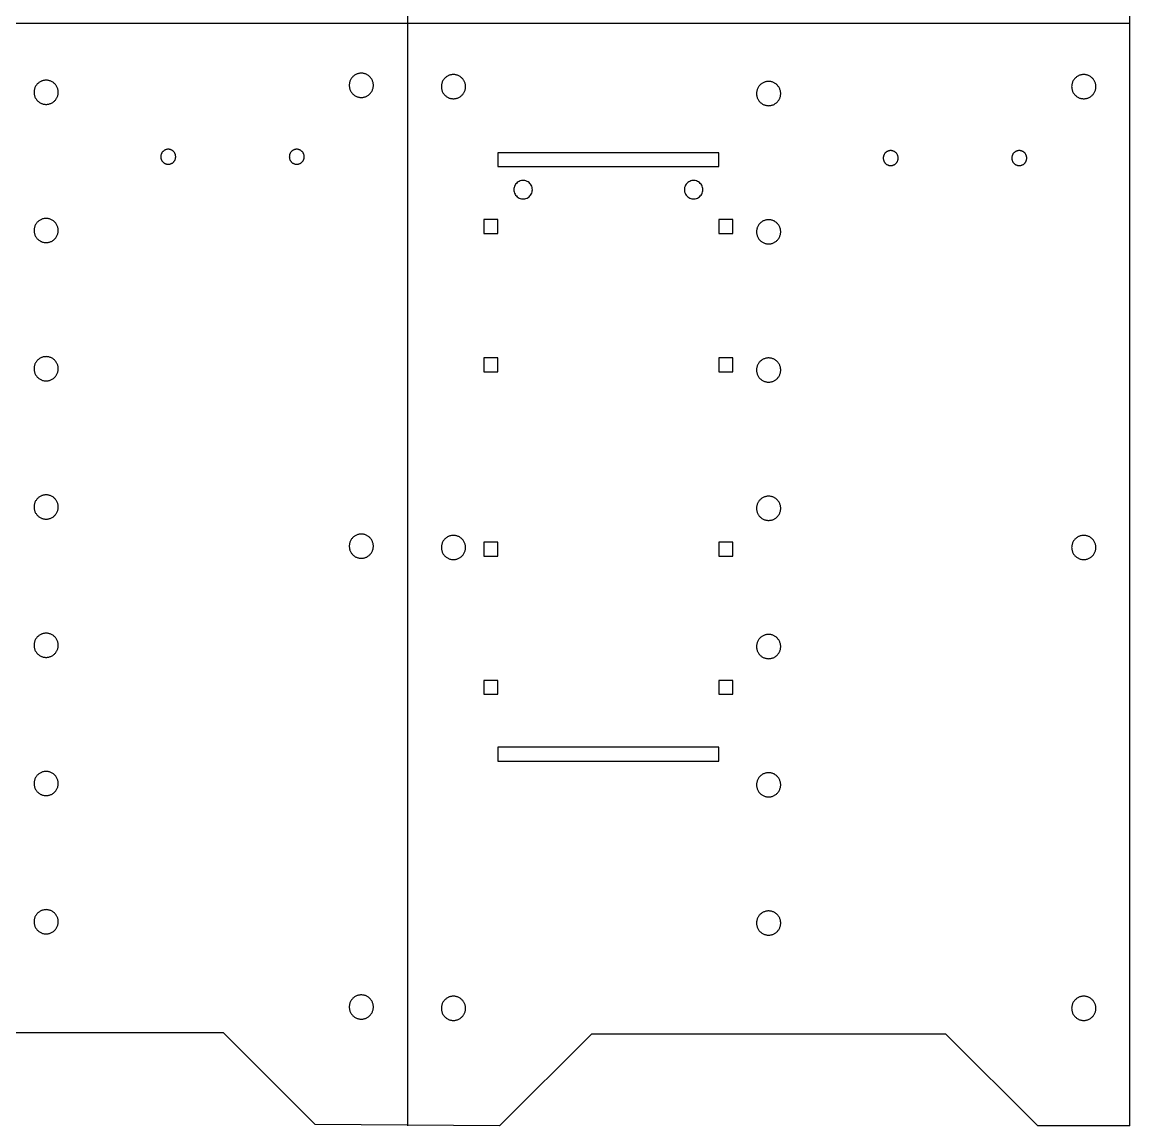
# Model space of a CAD drawing. Extents: x 0 to 785, y 0 to 479.
# Drawn here: x 544.4 to 784.8, y -0.1 to 239.4 of the extents above; entities that cross this region are included whole.
import ezdxf

# ---------------------------------------------------------------- set-up
doc = ezdxf.new("R2010")
doc.units = 0
doc.layers.add('LAYER_1', color=7, linetype='CONTINUOUS')

msp = doc.modelspace()

# ---------------------------------------------------------------- linework, layer by layer
at = {"layer": 'LAYER_1', "color": 7}
for p, q in [((628.05, 478.14), (628.05, -0.14)), ((784.85, -0.14), (784.85, 478.14)), ((0.14, 239.14), (784.85, 239.14)), ((547.02, 224.14), (547.02, 224.14)), ((615.42, 225.64), (615.42, 225.64)), ((635.42, 225.36), (635.42, 225.36)), ((703.82, 223.86), (703.82, 223.86)), ((772.22, 225.36), (772.22, 225.36)), ((574.52, 210.14), (574.52, 210.14)), ((602.42, 210.14), (602.42, 210.14)), ((695.67, 211), (647.67, 211)), ((647.67, 211), (647.67, 208)), ((695.67, 208), (695.67, 211)), ((731.32, 209.86), (731.32, 209.86)), ((759.22, 209.86), (759.22, 209.86)), ((647.67, 208), (695.67, 208)), ((651.71, 204.37), (651.55, 204.18)), ((651.9, 204.54), (651.71, 204.37)), ((652.1, 204.69), (651.9, 204.54)), ((652.32, 204.81), (652.1, 204.69)), ((652.55, 204.9), (652.32, 204.81)), ((652.8, 204.97), (652.55, 204.9)), ((653.04, 205), (652.8, 204.97)), ((653.3, 205), (653.04, 205)), ((653.54, 204.97), (653.3, 205)), ((653.79, 204.9), (653.54, 204.97)), ((654.02, 204.81), (653.79, 204.9)), ((654.24, 204.69), (654.02, 204.81)), ((654.45, 204.54), (654.24, 204.69)), ((654.63, 204.37), (654.45, 204.54)), ((654.79, 204.18), (654.63, 204.37)), ((688.71, 204.37), (688.55, 204.18)), ((688.9, 204.54), (688.71, 204.37)), ((689.1, 204.69), (688.9, 204.54)), ((689.32, 204.81), (689.1, 204.69)), ((689.55, 204.9), (689.32, 204.81)), ((689.8, 204.97), (689.55, 204.9)), ((690.04, 205), (689.8, 204.97)), ((690.3, 205), (690.04, 205)), ((690.54, 204.97), (690.3, 205)), ((690.79, 204.9), (690.54, 204.97)), ((691.02, 204.81), (690.79, 204.9)), ((691.24, 204.69), (691.02, 204.81)), ((691.44, 204.54), (691.24, 204.69)), ((691.63, 204.37), (691.44, 204.54)), ((691.79, 204.18), (691.63, 204.37)), ((651.19, 203.25), (651.17, 203)), ((651.17, 203), (651.19, 202.75)), ((651.23, 203.5), (651.19, 203.25)), ((651.19, 202.75), (651.23, 202.5)), ((651.31, 203.74), (651.23, 203.5)), ((651.23, 202.5), (651.31, 202.27)), ((651.42, 203.97), (651.31, 203.74)), ((651.31, 202.27), (651.42, 202.04)), ((651.55, 204.18), (651.42, 203.97)), ((651.42, 202.04), (651.55, 201.83)), ((654.92, 203.97), (654.79, 204.18)), ((654.79, 201.83), (654.92, 202.04)), ((655.03, 203.74), (654.92, 203.97)), ((654.92, 202.04), (655.03, 202.27)), ((655.11, 203.5), (655.03, 203.74)), ((655.03, 202.27), (655.11, 202.5)), ((655.15, 203.25), (655.11, 203.5)), ((655.11, 202.5), (655.15, 202.75)), ((655.17, 203), (655.15, 203.25)), ((655.15, 202.75), (655.17, 203)), ((688.19, 203.25), (688.17, 203)), ((688.17, 203), (688.19, 202.75)), ((688.23, 203.5), (688.19, 203.25)), ((688.19, 202.75), (688.23, 202.5)), ((688.31, 203.74), (688.23, 203.5)), ((688.23, 202.5), (688.31, 202.27)), ((688.42, 203.97), (688.31, 203.74)), ((688.31, 202.27), (688.42, 202.04)), ((688.55, 204.18), (688.42, 203.97)), ((688.42, 202.04), (688.55, 201.83)), ((691.92, 203.97), (691.79, 204.18)), ((691.79, 201.83), (691.92, 202.04)), ((692.03, 203.74), (691.92, 203.97)), ((691.92, 202.04), (692.03, 202.27)), ((692.11, 203.5), (692.03, 203.74)), ((692.03, 202.27), (692.11, 202.5)), ((692.15, 203.25), (692.11, 203.5)), ((692.11, 202.5), (692.15, 202.75)), ((692.17, 203), (692.15, 203.25)), ((692.15, 202.75), (692.17, 203)), ((651.55, 201.83), (651.71, 201.63)), ((651.71, 201.63), (651.9, 201.46)), ((651.9, 201.46), (652.1, 201.31)), ((652.1, 201.31), (652.32, 201.19)), ((652.32, 201.19), (652.55, 201.1)), ((652.55, 201.1), (652.8, 201.04)), ((652.8, 201.04), (653.04, 201.01)), ((653.04, 201.01), (653.3, 201.01)), ((653.3, 201.01), (653.54, 201.04)), ((653.54, 201.04), (653.79, 201.1)), ((653.79, 201.1), (654.02, 201.19)), ((654.02, 201.19), (654.24, 201.31)), ((654.24, 201.31), (654.45, 201.46)), ((654.45, 201.46), (654.63, 201.63)), ((654.63, 201.63), (654.79, 201.83)), ((688.55, 201.83), (688.71, 201.63)), ((688.71, 201.63), (688.9, 201.46)), ((688.9, 201.46), (689.1, 201.31)), ((689.1, 201.31), (689.32, 201.19)), ((689.32, 201.19), (689.55, 201.1)), ((689.55, 201.1), (689.8, 201.04)), ((689.8, 201.04), (690.04, 201.01)), ((690.04, 201.01), (690.3, 201.01)), ((690.3, 201.01), (690.54, 201.04)), ((690.54, 201.04), (690.79, 201.1)), ((690.79, 201.1), (691.02, 201.19)), ((691.02, 201.19), (691.24, 201.31)), ((691.24, 201.31), (691.44, 201.46)), ((691.44, 201.46), (691.63, 201.63)), ((691.63, 201.63), (691.79, 201.83)), ((647.67, 196.5), (644.67, 196.5)), ((644.67, 196.5), (644.67, 193.5)), ((647.67, 193.5), (647.67, 196.5)), ((698.67, 196.5), (695.67, 196.5)), ((695.67, 196.5), (695.67, 193.5)), ((698.67, 193.5), (698.67, 196.5)), ((547.02, 194.14), (547.02, 194.14)), ((644.67, 193.5), (647.67, 193.5)), ((695.67, 193.5), (698.67, 193.5)), ((703.82, 193.86), (703.82, 193.86)), ((647.67, 166.5), (644.67, 166.5)), ((644.67, 166.5), (644.67, 163.5)), ((647.67, 163.5), (647.67, 166.5)), ((698.67, 166.5), (695.67, 166.5)), ((695.67, 166.5), (695.67, 163.5)), ((698.67, 163.5), (698.67, 166.5)), ((547.02, 164.14), (547.02, 164.14)), ((644.67, 163.5), (647.67, 163.5)), ((695.67, 163.5), (698.67, 163.5)), ((703.82, 163.86), (703.82, 163.86)), ((547.02, 134.14), (547.02, 134.14)), ((703.82, 133.86), (703.82, 133.86)), ((615.42, 125.64), (615.42, 125.64)), ((635.42, 125.36), (635.42, 125.36)), ((647.67, 126.5), (644.67, 126.5)), ((644.67, 126.5), (644.67, 123.5)), ((647.67, 123.5), (647.67, 126.5)), ((698.67, 126.5), (695.67, 126.5)), ((695.67, 126.5), (695.67, 123.5)), ((698.67, 123.5), (698.67, 126.5)), ((772.22, 125.36), (772.22, 125.36)), ((644.67, 123.5), (647.67, 123.5)), ((695.67, 123.5), (698.67, 123.5)), ((547.02, 104.14), (547.02, 104.14)), ((703.82, 103.86), (703.82, 103.86)), ((647.67, 96.5), (644.67, 96.5)), ((644.67, 96.5), (644.67, 93.5)), ((647.67, 93.5), (647.67, 96.5)), ((698.67, 96.5), (695.67, 96.5)), ((695.67, 96.5), (695.67, 93.5)), ((698.67, 93.5), (698.67, 96.5)), ((644.67, 93.5), (647.67, 93.5)), ((695.67, 93.5), (698.67, 93.5)), ((695.67, 82), (647.67, 82)), ((647.67, 82), (647.67, 79)), ((695.67, 79), (695.67, 82)), ((647.67, 79), (695.67, 79)), ((547.02, 74.14), (547.02, 74.14)), ((703.82, 73.86), (703.82, 73.86)), ((547.02, 44.14), (547.02, 44.14)), ((703.82, 43.86), (703.82, 43.86)), ((615.42, 25.64), (615.42, 25.64)), ((635.42, 25.36), (635.42, 25.36)), ((772.22, 25.36), (772.22, 25.36)), ((511.25, 20.14), (588.05, 20.14)), ((608.05, 0.14), (588.05, 20.14)), ((668.05, 19.86), (648.05, -0.14)), ((668.05, 19.86), (744.85, 19.86)), ((764.85, -0.14), (744.85, 19.86)), ((648.05, -0.14), (608.05, 0.14)), ((784.85, -0.14), (764.85, -0.14))]:
    msp.add_line(p, q, dxfattribs=at)
for points, knots in [([(547.02, 224.14), (547.03, 224.24), (547.05, 224.45), (547.1, 224.75), (547.17, 225.04), (547.29, 225.32), (547.45, 225.59), (547.63, 225.83), (547.84, 226.05), (548.08, 226.25), (548.33, 226.42), (548.61, 226.56), (548.89, 226.66), (549.19, 226.73), (549.5, 226.77), (549.8, 226.77), (550.1, 226.73), (550.4, 226.66), (550.69, 226.56), (550.96, 226.42), (551.22, 226.25), (551.45, 226.05), (551.66, 225.83), (551.85, 225.59), (552, 225.32), (552.12, 225.04), (552.21, 224.75), (552.26, 224.45), (552.28, 224.14), (552.26, 223.83), (552.21, 223.53), (552.12, 223.24), (552, 222.96), (551.85, 222.7), (551.66, 222.45), (551.45, 222.23), (551.22, 222.03), (550.96, 221.86), (550.69, 221.72), (550.4, 221.62), (550.1, 221.55), (549.8, 221.51), (549.5, 221.51), (549.19, 221.55), (548.89, 221.62), (548.61, 221.72), (548.33, 221.86), (548.08, 222.03), (547.84, 222.23), (547.63, 222.45), (547.45, 222.7), (547.29, 222.96), (547.17, 223.24), (547.1, 223.53), (547.05, 223.84), (547.03, 224.04), (547.02, 224.14)], [0, 0, 0, 0, 0.308066, 0.613967, 0.917775, 1.21845, 1.521435, 1.825423, 2.132912, 2.439383, 2.745478, 3.051943, 3.358786, 3.665696, 3.968076, 4.270364, 4.572611, 4.879299, 5.186058, 5.492807, 5.799549, 6.1063, 6.413006, 6.715306, 7.01762, 7.319922, 7.626632, 7.933383, 8.240119, 8.546856, 8.853607, 9.160316, 9.462617, 9.764932, 10.067232, 10.373939, 10.680689, 10.987431, 11.294179, 11.600939, 11.907628, 12.209875, 12.512163, 12.814543, 13.121453, 13.428297, 13.734762, 14.040856, 14.347328, 14.654818, 14.958805, 15.26179, 15.562465, 15.866272, 16.172173, 16.48024, 16.48024, 16.48024, 16.48024]), ([(615.42, 225.64), (615.43, 225.74), (615.45, 225.95), (615.5, 226.25), (615.57, 226.54), (615.69, 226.82), (615.85, 227.09), (616.03, 227.33), (616.24, 227.55), (616.48, 227.75), (616.73, 227.92), (617.01, 228.06), (617.29, 228.16), (617.59, 228.23), (617.9, 228.27), (618.2, 228.27), (618.5, 228.23), (618.8, 228.16), (619.09, 228.06), (619.36, 227.92), (619.62, 227.75), (619.85, 227.55), (620.06, 227.33), (620.25, 227.09), (620.4, 226.82), (620.52, 226.54), (620.61, 226.25), (620.66, 225.95), (620.68, 225.64), (620.66, 225.33), (620.61, 225.03), (620.52, 224.74), (620.4, 224.46), (620.25, 224.2), (620.06, 223.95), (619.85, 223.73), (619.62, 223.53), (619.36, 223.36), (619.09, 223.22), (618.8, 223.12), (618.5, 223.05), (618.2, 223.01), (617.9, 223.01), (617.59, 223.05), (617.29, 223.12), (617.01, 223.22), (616.73, 223.36), (616.48, 223.53), (616.24, 223.73), (616.03, 223.95), (615.85, 224.2), (615.69, 224.46), (615.57, 224.74), (615.5, 225.03), (615.45, 225.34), (615.43, 225.54), (615.42, 225.64)], [0, 0, 0, 0, 0.308066, 0.613967, 0.917775, 1.21845, 1.521434, 1.825423, 2.132911, 2.439382, 2.745477, 3.051942, 3.358787, 3.665696, 3.968077, 4.270365, 4.572613, 4.879299, 5.186057, 5.492807, 5.799548, 6.106299, 6.413006, 6.715306, 7.017621, 7.319922, 7.626632, 7.933383, 8.240119, 8.546857, 8.853608, 9.160317, 9.46262, 9.764934, 10.067234, 10.373941, 10.680692, 10.987432, 11.294182, 11.60094, 11.907627, 12.209875, 12.512163, 12.814544, 13.121454, 13.428298, 13.734763, 14.040858, 14.34733, 14.654818, 14.958807, 15.261791, 15.562466, 15.866272, 16.172173, 16.480241, 16.480241, 16.480241, 16.480241]), ([(635.42, 225.36), (635.43, 225.46), (635.45, 225.66), (635.5, 225.97), (635.57, 226.26), (635.69, 226.54), (635.85, 226.8), (636.03, 227.05), (636.24, 227.27), (636.48, 227.47), (636.73, 227.64), (637.01, 227.78), (637.29, 227.88), (637.59, 227.95), (637.9, 227.99), (638.2, 227.99), (638.5, 227.95), (638.8, 227.88), (639.09, 227.78), (639.36, 227.64), (639.62, 227.47), (639.85, 227.27), (640.06, 227.05), (640.25, 226.8), (640.4, 226.54), (640.52, 226.26), (640.61, 225.97), (640.66, 225.67), (640.68, 225.36), (640.66, 225.05), (640.61, 224.75), (640.52, 224.46), (640.4, 224.18), (640.25, 223.91), (640.06, 223.67), (639.85, 223.45), (639.62, 223.25), (639.36, 223.08), (639.09, 222.94), (638.8, 222.84), (638.5, 222.77), (638.2, 222.73), (637.9, 222.73), (637.59, 222.77), (637.29, 222.84), (637.01, 222.94), (636.73, 223.08), (636.48, 223.25), (636.24, 223.45), (636.03, 223.67), (635.85, 223.91), (635.69, 224.18), (635.57, 224.46), (635.5, 224.75), (635.45, 225.05), (635.43, 225.26), (635.42, 225.36)], [0, 0, 0, 0, 0.308067, 0.613968, 0.917775, 1.218451, 1.521435, 1.825423, 2.132913, 2.439385, 2.745479, 3.051944, 3.358788, 3.665697, 3.968077, 4.270365, 4.572612, 4.879301, 5.186059, 5.492809, 5.79955, 6.106301, 6.413008, 6.715307, 7.017622, 7.319924, 7.626633, 7.933384, 8.240121, 8.546856, 8.853608, 9.160318, 9.462619, 9.764934, 10.067234, 10.37394, 10.68069, 10.987431, 11.294181, 11.600941, 11.907629, 12.209877, 12.512165, 12.814544, 13.121454, 13.428298, 13.734762, 14.040857, 14.347329, 14.654818, 14.958806, 15.26179, 15.562467, 15.866273, 16.172174, 16.480242, 16.480242, 16.480242, 16.480242]), ([(703.82, 223.86), (703.83, 223.96), (703.85, 224.16), (703.9, 224.47), (703.97, 224.76), (704.09, 225.04), (704.25, 225.3), (704.43, 225.55), (704.64, 225.77), (704.88, 225.97), (705.13, 226.14), (705.41, 226.28), (705.69, 226.38), (705.99, 226.45), (706.3, 226.49), (706.6, 226.49), (706.9, 226.45), (707.2, 226.38), (707.49, 226.28), (707.76, 226.14), (708.02, 225.97), (708.25, 225.77), (708.46, 225.55), (708.65, 225.3), (708.8, 225.04), (708.92, 224.76), (709.01, 224.47), (709.06, 224.17), (709.08, 223.86), (709.06, 223.55), (709.01, 223.25), (708.92, 222.96), (708.8, 222.68), (708.65, 222.41), (708.46, 222.17), (708.25, 221.95), (708.02, 221.75), (707.76, 221.58), (707.49, 221.44), (707.2, 221.34), (706.9, 221.27), (706.6, 221.23), (706.3, 221.23), (705.99, 221.27), (705.69, 221.34), (705.41, 221.44), (705.13, 221.58), (704.88, 221.75), (704.64, 221.95), (704.43, 222.17), (704.25, 222.41), (704.09, 222.68), (703.97, 222.96), (703.9, 223.25), (703.85, 223.55), (703.83, 223.76), (703.82, 223.86)], [0, 0, 0, 0, 0.308067, 0.613968, 0.917776, 1.21845, 1.521435, 1.825424, 2.132913, 2.439384, 2.745478, 3.051943, 3.358787, 3.665697, 3.968076, 4.270365, 4.572611, 4.8793, 5.186059, 5.492808, 5.79955, 6.1063, 6.413007, 6.715307, 7.017622, 7.319922, 7.626632, 7.933384, 8.24012, 8.546856, 8.853608, 9.160317, 9.462617, 9.764932, 10.067233, 10.373939, 10.68069, 10.987431, 11.29418, 11.600939, 11.907629, 12.209875, 12.512164, 12.814543, 13.121454, 13.428298, 13.734763, 14.040857, 14.347329, 14.654817, 14.958806, 15.261791, 15.562465, 15.866273, 16.172174, 16.48024, 16.48024, 16.48024, 16.48024]), ([(772.22, 225.36), (772.23, 225.46), (772.25, 225.66), (772.3, 225.97), (772.37, 226.26), (772.49, 226.54), (772.65, 226.8), (772.83, 227.05), (773.04, 227.27), (773.28, 227.47), (773.53, 227.64), (773.81, 227.78), (774.09, 227.88), (774.39, 227.95), (774.7, 227.99), (775, 227.99), (775.3, 227.95), (775.6, 227.88), (775.89, 227.78), (776.16, 227.64), (776.42, 227.47), (776.65, 227.27), (776.86, 227.05), (777.05, 226.8), (777.2, 226.54), (777.32, 226.26), (777.41, 225.97), (777.46, 225.67), (777.48, 225.36), (777.46, 225.05), (777.41, 224.75), (777.32, 224.46), (777.2, 224.18), (777.05, 223.91), (776.86, 223.67), (776.65, 223.45), (776.42, 223.25), (776.16, 223.08), (775.89, 222.94), (775.6, 222.84), (775.3, 222.77), (775, 222.73), (774.7, 222.73), (774.39, 222.77), (774.09, 222.84), (773.81, 222.94), (773.53, 223.08), (773.28, 223.25), (773.04, 223.45), (772.83, 223.67), (772.65, 223.91), (772.49, 224.18), (772.37, 224.46), (772.3, 224.75), (772.25, 225.05), (772.23, 225.26), (772.22, 225.36)], [0, 0, 0, 0, 0.308067, 0.613968, 0.917775, 1.218451, 1.521435, 1.825423, 2.132912, 2.439383, 2.745478, 3.051943, 3.358788, 3.665697, 3.968078, 4.270366, 4.572614, 4.8793, 5.186057, 5.492807, 5.799549, 6.1063, 6.413007, 6.715307, 7.017622, 7.319924, 7.626633, 7.933384, 8.240121, 8.546857, 8.853609, 9.160318, 9.462621, 9.764935, 10.067235, 10.373941, 10.680692, 10.987434, 11.294183, 11.60094, 11.907628, 12.209876, 12.512164, 12.814544, 13.121455, 13.428299, 13.734763, 14.040859, 14.347331, 14.654819, 14.958807, 15.261792, 15.562467, 15.866273, 16.172174, 16.480242, 16.480242, 16.480242, 16.480242]), ([(574.52, 210.14), (574.53, 210.2), (574.54, 210.33), (574.57, 210.52), (574.62, 210.7), (574.69, 210.87), (574.78, 211.04), (574.9, 211.19), (575.03, 211.32), (575.17, 211.45), (575.33, 211.55), (575.5, 211.64), (575.68, 211.7), (575.87, 211.75), (576.05, 211.77), (576.24, 211.77), (576.43, 211.75), (576.61, 211.7), (576.79, 211.64), (576.96, 211.55), (577.12, 211.45), (577.27, 211.32), (577.4, 211.19), (577.51, 211.04), (577.6, 210.87), (577.68, 210.7), (577.73, 210.52), (577.76, 210.33), (577.78, 210.14), (577.76, 209.95), (577.73, 209.76), (577.68, 209.58), (577.6, 209.41), (577.51, 209.25), (577.4, 209.1), (577.27, 208.96), (577.12, 208.84), (576.96, 208.73), (576.79, 208.65), (576.61, 208.58), (576.43, 208.54), (576.24, 208.52), (576.05, 208.52), (575.87, 208.54), (575.68, 208.58), (575.5, 208.65), (575.33, 208.73), (575.17, 208.84), (575.03, 208.96), (574.9, 209.1), (574.78, 209.25), (574.69, 209.41), (574.62, 209.58), (574.57, 209.76), (574.54, 209.95), (574.53, 210.08), (574.52, 210.14)], [0, 0, 0, 0, 0.190709, 0.380076, 0.568147, 0.75428, 0.941841, 1.130023, 1.320374, 1.510093, 1.69958, 1.889297, 2.079248, 2.269239, 2.456427, 2.643557, 2.830662, 3.020517, 3.210417, 3.40031, 3.590196, 3.780089, 3.969956, 4.157093, 4.344239, 4.531379, 4.721246, 4.91114, 5.101025, 5.290909, 5.480803, 5.67067, 5.857809, 6.044956, 6.232095, 6.42196, 6.611853, 6.801739, 6.991632, 7.181532, 7.371387, 7.558492, 7.745622, 7.93281, 8.122801, 8.312752, 8.502469, 8.691955, 8.881675, 9.072026, 9.260208, 9.447769, 9.633902, 9.821973, 10.01134, 10.202048, 10.202048, 10.202048, 10.202048]), ([(602.42, 210.14), (602.43, 210.2), (602.44, 210.33), (602.47, 210.52), (602.52, 210.7), (602.59, 210.87), (602.68, 211.04), (602.8, 211.19), (602.93, 211.32), (603.07, 211.45), (603.23, 211.55), (603.4, 211.64), (603.58, 211.7), (603.77, 211.75), (603.95, 211.77), (604.14, 211.77), (604.33, 211.75), (604.51, 211.7), (604.69, 211.64), (604.86, 211.55), (605.02, 211.45), (605.17, 211.32), (605.3, 211.19), (605.41, 211.04), (605.5, 210.87), (605.58, 210.7), (605.63, 210.52), (605.66, 210.33), (605.68, 210.14), (605.66, 209.95), (605.63, 209.76), (605.58, 209.58), (605.5, 209.41), (605.41, 209.25), (605.3, 209.1), (605.17, 208.96), (605.02, 208.84), (604.86, 208.73), (604.69, 208.65), (604.51, 208.58), (604.33, 208.54), (604.14, 208.52), (603.95, 208.52), (603.77, 208.54), (603.58, 208.58), (603.4, 208.65), (603.23, 208.73), (603.07, 208.84), (602.93, 208.96), (602.8, 209.1), (602.68, 209.25), (602.59, 209.41), (602.52, 209.58), (602.47, 209.76), (602.44, 209.95), (602.43, 210.08), (602.42, 210.14)], [0, 0, 0, 0, 0.190709, 0.380076, 0.568146, 0.754279, 0.941841, 1.130025, 1.320374, 1.510094, 1.699581, 1.889299, 2.07925, 2.269241, 2.456429, 2.643559, 2.830664, 3.020519, 3.210417, 3.40031, 3.590198, 3.780091, 3.969956, 4.157094, 4.344242, 4.531381, 4.721248, 4.911142, 5.101027, 5.290911, 5.480805, 5.670672, 5.857811, 6.044958, 6.232097, 6.421962, 6.611855, 6.801743, 6.991636, 7.181534, 7.371388, 7.558494, 7.745624, 7.932811, 8.122803, 8.312754, 8.502471, 8.691959, 8.881679, 9.07203, 9.260212, 9.447773, 9.633906, 9.821977, 10.011344, 10.202052, 10.202052, 10.202052, 10.202052]), ([(731.32, 209.86), (731.33, 209.92), (731.34, 210.05), (731.37, 210.24), (731.42, 210.42), (731.49, 210.59), (731.58, 210.75), (731.7, 210.9), (731.83, 211.04), (731.97, 211.16), (732.13, 211.27), (732.3, 211.35), (732.48, 211.42), (732.67, 211.46), (732.85, 211.48), (733.04, 211.48), (733.23, 211.46), (733.41, 211.42), (733.59, 211.35), (733.76, 211.27), (733.92, 211.16), (734.07, 211.04), (734.2, 210.9), (734.31, 210.75), (734.4, 210.59), (734.48, 210.42), (734.53, 210.24), (734.56, 210.05), (734.58, 209.86), (734.56, 209.67), (734.53, 209.48), (734.48, 209.3), (734.4, 209.13), (734.31, 208.96), (734.2, 208.81), (734.07, 208.68), (733.92, 208.55), (733.76, 208.45), (733.59, 208.36), (733.41, 208.3), (733.23, 208.25), (733.04, 208.23), (732.85, 208.23), (732.67, 208.25), (732.48, 208.3), (732.3, 208.36), (732.13, 208.45), (731.97, 208.55), (731.83, 208.68), (731.7, 208.81), (731.58, 208.96), (731.49, 209.13), (731.42, 209.3), (731.37, 209.48), (731.34, 209.67), (731.33, 209.8), (731.32, 209.86)], [0, 0, 0, 0, 0.190708, 0.380075, 0.568146, 0.754279, 0.941841, 1.130023, 1.320373, 1.510093, 1.69958, 1.889296, 2.079248, 2.269239, 2.456426, 2.643556, 2.830662, 3.020517, 3.210417, 3.40031, 3.590196, 3.78009, 3.969956, 4.157093, 4.34424, 4.531379, 4.721246, 4.91114, 5.101024, 5.290909, 5.480802, 5.670669, 5.857808, 6.044956, 6.232094, 6.42196, 6.611852, 6.801739, 6.991632, 7.181531, 7.371386, 7.558492, 7.745622, 7.932809, 8.1228, 8.312752, 8.502468, 8.691955, 8.881675, 9.072025, 9.260208, 9.447769, 9.633902, 9.821972, 10.011339, 10.202048, 10.202048, 10.202048, 10.202048]), ([(759.22, 209.86), (759.23, 209.92), (759.24, 210.05), (759.27, 210.24), (759.32, 210.42), (759.39, 210.59), (759.48, 210.75), (759.6, 210.9), (759.73, 211.04), (759.87, 211.16), (760.03, 211.27), (760.2, 211.35), (760.38, 211.42), (760.57, 211.46), (760.75, 211.48), (760.94, 211.48), (761.13, 211.46), (761.31, 211.42), (761.49, 211.35), (761.66, 211.27), (761.82, 211.16), (761.97, 211.04), (762.1, 210.9), (762.21, 210.75), (762.3, 210.59), (762.38, 210.42), (762.43, 210.24), (762.46, 210.05), (762.48, 209.86), (762.46, 209.67), (762.43, 209.48), (762.38, 209.3), (762.3, 209.13), (762.21, 208.96), (762.1, 208.81), (761.97, 208.68), (761.82, 208.55), (761.66, 208.45), (761.49, 208.36), (761.31, 208.3), (761.13, 208.25), (760.94, 208.23), (760.75, 208.23), (760.57, 208.25), (760.38, 208.3), (760.2, 208.36), (760.03, 208.45), (759.87, 208.55), (759.73, 208.68), (759.6, 208.81), (759.48, 208.96), (759.39, 209.13), (759.32, 209.3), (759.27, 209.48), (759.24, 209.67), (759.23, 209.8), (759.22, 209.86)], [0, 0, 0, 0, 0.190708, 0.380075, 0.568145, 0.754278, 0.941841, 1.130024, 1.320374, 1.510094, 1.699582, 1.889298, 2.079249, 2.269241, 2.456429, 2.643559, 2.830663, 3.020519, 3.210416, 3.400309, 3.590197, 3.780091, 3.969956, 4.157094, 4.344242, 4.531382, 4.721248, 4.911142, 5.101026, 5.290911, 5.480804, 5.670671, 5.857811, 6.044958, 6.232096, 6.421961, 6.611854, 6.801743, 6.991636, 7.181533, 7.371389, 7.558493, 7.745623, 7.93281, 8.122803, 8.312754, 8.50247, 8.691958, 8.881679, 9.07203, 9.260212, 9.447773, 9.633906, 9.821976, 10.011343, 10.202051, 10.202051, 10.202051, 10.202051]), ([(547.02, 194.14), (547.03, 194.24), (547.05, 194.45), (547.1, 194.75), (547.17, 195.04), (547.29, 195.32), (547.45, 195.59), (547.63, 195.83), (547.84, 196.05), (548.08, 196.25), (548.33, 196.42), (548.61, 196.56), (548.89, 196.66), (549.19, 196.73), (549.5, 196.77), (549.8, 196.77), (550.1, 196.73), (550.4, 196.66), (550.69, 196.56), (550.96, 196.42), (551.22, 196.25), (551.45, 196.05), (551.66, 195.83), (551.85, 195.59), (552, 195.32), (552.12, 195.04), (552.21, 194.75), (552.26, 194.45), (552.28, 194.14), (552.26, 193.83), (552.21, 193.53), (552.12, 193.24), (552, 192.96), (551.85, 192.7), (551.66, 192.45), (551.45, 192.23), (551.22, 192.03), (550.96, 191.86), (550.69, 191.72), (550.4, 191.62), (550.1, 191.55), (549.8, 191.51), (549.5, 191.51), (549.19, 191.55), (548.89, 191.62), (548.61, 191.72), (548.33, 191.86), (548.08, 192.03), (547.84, 192.23), (547.63, 192.45), (547.45, 192.7), (547.29, 192.96), (547.17, 193.24), (547.1, 193.53), (547.05, 193.84), (547.03, 194.04), (547.02, 194.14)], [0, 0, 0, 0, 0.308067, 0.613968, 0.917775, 1.21845, 1.521435, 1.825423, 2.132912, 2.439384, 2.745478, 3.051943, 3.358787, 3.665697, 3.968077, 4.270365, 4.572611, 4.879299, 5.186058, 5.492808, 5.799549, 6.1063, 6.413006, 6.715307, 7.017621, 7.319923, 7.626631, 7.933382, 8.24012, 8.546856, 8.853608, 9.160319, 9.46262, 9.764934, 10.067236, 10.373941, 10.680691, 10.987432, 11.294182, 11.600942, 11.907629, 12.209876, 12.512164, 12.814543, 13.121454, 13.428299, 13.734763, 14.040857, 14.347328, 14.654816, 14.958805, 15.261789, 15.562464, 15.866272, 16.172174, 16.480241, 16.480241, 16.480241, 16.480241]), ([(703.82, 193.86), (703.83, 193.96), (703.85, 194.16), (703.9, 194.47), (703.97, 194.76), (704.09, 195.04), (704.25, 195.3), (704.43, 195.55), (704.64, 195.77), (704.88, 195.97), (705.13, 196.14), (705.41, 196.28), (705.69, 196.38), (705.99, 196.45), (706.3, 196.49), (706.6, 196.49), (706.9, 196.45), (707.2, 196.38), (707.49, 196.28), (707.76, 196.14), (708.02, 195.97), (708.25, 195.77), (708.46, 195.55), (708.65, 195.3), (708.8, 195.04), (708.92, 194.76), (709.01, 194.47), (709.06, 194.17), (709.08, 193.86), (709.06, 193.55), (709.01, 193.25), (708.92, 192.96), (708.8, 192.68), (708.65, 192.41), (708.46, 192.17), (708.25, 191.95), (708.02, 191.75), (707.76, 191.58), (707.49, 191.44), (707.2, 191.34), (706.9, 191.27), (706.6, 191.23), (706.3, 191.23), (705.99, 191.27), (705.69, 191.34), (705.41, 191.44), (705.13, 191.58), (704.88, 191.75), (704.64, 191.95), (704.43, 192.17), (704.25, 192.41), (704.09, 192.68), (703.97, 192.96), (703.9, 193.25), (703.85, 193.55), (703.83, 193.76), (703.82, 193.86)], [0, 0, 0, 0, 0.308066, 0.613968, 0.917775, 1.21845, 1.521435, 1.825423, 2.132912, 2.439384, 2.745478, 3.051943, 3.358787, 3.665697, 3.968076, 4.270365, 4.57261, 4.879299, 5.186058, 5.492808, 5.799549, 6.1063, 6.413007, 6.715306, 7.017621, 7.319922, 7.62663, 7.933382, 8.240119, 8.546855, 8.853607, 9.160319, 9.46262, 9.764934, 10.067235, 10.37394, 10.68069, 10.987432, 11.294182, 11.600941, 11.90763, 12.209875, 12.512164, 12.814543, 13.121453, 13.428298, 13.734762, 14.040857, 14.347328, 14.654815, 14.958805, 15.261788, 15.562463, 15.866271, 16.172173, 16.480241, 16.480241, 16.480241, 16.480241]), ([(547.02, 164.14), (547.03, 164.24), (547.05, 164.45), (547.1, 164.75), (547.17, 165.04), (547.29, 165.32), (547.45, 165.59), (547.63, 165.83), (547.84, 166.05), (548.08, 166.25), (548.33, 166.42), (548.61, 166.56), (548.89, 166.66), (549.19, 166.73), (549.5, 166.77), (549.8, 166.77), (550.1, 166.73), (550.4, 166.66), (550.69, 166.56), (550.96, 166.42), (551.22, 166.25), (551.45, 166.05), (551.66, 165.83), (551.85, 165.59), (552, 165.32), (552.12, 165.04), (552.21, 164.75), (552.26, 164.45), (552.28, 164.14), (552.26, 163.83), (552.21, 163.53), (552.12, 163.24), (552, 162.96), (551.85, 162.7), (551.66, 162.45), (551.45, 162.23), (551.22, 162.03), (550.96, 161.86), (550.69, 161.72), (550.4, 161.62), (550.1, 161.55), (549.8, 161.51), (549.5, 161.51), (549.19, 161.55), (548.89, 161.62), (548.61, 161.72), (548.33, 161.86), (548.08, 162.03), (547.84, 162.23), (547.63, 162.45), (547.45, 162.7), (547.29, 162.96), (547.17, 163.24), (547.1, 163.53), (547.05, 163.84), (547.03, 164.04), (547.02, 164.14)], [0, 0, 0, 0, 0.308067, 0.613968, 0.917775, 1.218451, 1.521436, 1.825424, 2.132913, 2.439384, 2.745478, 3.051943, 3.358787, 3.665698, 3.968078, 4.270366, 4.572613, 4.879302, 5.186061, 5.49281, 5.799551, 6.106302, 6.413008, 6.715308, 7.017623, 7.319925, 7.626633, 7.933385, 8.240122, 8.546857, 8.853609, 9.160319, 9.462619, 9.764935, 10.067235, 10.373941, 10.680692, 10.987434, 11.294182, 11.600942, 11.90763, 12.209875, 12.512163, 12.814544, 13.121454, 13.428299, 13.734763, 14.040858, 14.347329, 14.654818, 14.958806, 15.261791, 15.562466, 15.866273, 16.172174, 16.480241, 16.480241, 16.480241, 16.480241]), ([(703.82, 163.86), (703.83, 163.96), (703.85, 164.16), (703.9, 164.47), (703.97, 164.76), (704.09, 165.04), (704.25, 165.3), (704.43, 165.55), (704.64, 165.77), (704.88, 165.97), (705.13, 166.14), (705.41, 166.28), (705.69, 166.38), (705.99, 166.45), (706.3, 166.49), (706.6, 166.49), (706.9, 166.45), (707.2, 166.38), (707.49, 166.28), (707.76, 166.14), (708.02, 165.97), (708.25, 165.77), (708.46, 165.55), (708.65, 165.3), (708.8, 165.04), (708.92, 164.76), (709.01, 164.47), (709.06, 164.17), (709.08, 163.86), (709.06, 163.55), (709.01, 163.25), (708.92, 162.96), (708.8, 162.68), (708.65, 162.41), (708.46, 162.17), (708.25, 161.95), (708.02, 161.75), (707.76, 161.58), (707.49, 161.44), (707.2, 161.34), (706.9, 161.27), (706.6, 161.23), (706.3, 161.23), (705.99, 161.27), (705.69, 161.34), (705.41, 161.44), (705.13, 161.58), (704.88, 161.75), (704.64, 161.95), (704.43, 162.17), (704.25, 162.41), (704.09, 162.68), (703.97, 162.96), (703.9, 163.25), (703.85, 163.55), (703.83, 163.76), (703.82, 163.86)], [0, 0, 0, 0, 0.308066, 0.613968, 0.917775, 1.218451, 1.521436, 1.825423, 2.132913, 2.439384, 2.745478, 3.051943, 3.358787, 3.665698, 3.968077, 4.270366, 4.572612, 4.879302, 5.18606, 5.49281, 5.799551, 6.106302, 6.413009, 6.715308, 7.017622, 7.319924, 7.626633, 7.933386, 8.240121, 8.546857, 8.853609, 9.160318, 9.46262, 9.764934, 10.067234, 10.373941, 10.680691, 10.987433, 11.294182, 11.600941, 11.90763, 12.209876, 12.512163, 12.814544, 13.121454, 13.428298, 13.734763, 14.040857, 14.347328, 14.654818, 14.958806, 15.26179, 15.562466, 15.866272, 16.172174, 16.480241, 16.480241, 16.480241, 16.480241]), ([(547.02, 134.14), (547.03, 134.24), (547.05, 134.45), (547.1, 134.75), (547.17, 135.04), (547.29, 135.32), (547.45, 135.59), (547.63, 135.83), (547.84, 136.05), (548.08, 136.25), (548.33, 136.42), (548.61, 136.56), (548.89, 136.66), (549.19, 136.73), (549.5, 136.77), (549.8, 136.77), (550.1, 136.73), (550.4, 136.66), (550.69, 136.56), (550.96, 136.42), (551.22, 136.25), (551.45, 136.05), (551.66, 135.83), (551.85, 135.59), (552, 135.32), (552.12, 135.04), (552.21, 134.75), (552.26, 134.45), (552.28, 134.14), (552.26, 133.83), (552.21, 133.53), (552.12, 133.24), (552, 132.96), (551.85, 132.7), (551.66, 132.45), (551.45, 132.23), (551.22, 132.03), (550.96, 131.86), (550.69, 131.72), (550.4, 131.62), (550.1, 131.55), (549.8, 131.51), (549.5, 131.51), (549.19, 131.55), (548.89, 131.62), (548.61, 131.72), (548.33, 131.86), (548.08, 132.03), (547.84, 132.23), (547.63, 132.45), (547.45, 132.7), (547.29, 132.96), (547.17, 133.24), (547.1, 133.53), (547.05, 133.84), (547.03, 134.04), (547.02, 134.14)], [0, 0, 0, 0, 0.308068, 0.613969, 0.917775, 1.218449, 1.521434, 1.825423, 2.132912, 2.439383, 2.745478, 3.051942, 3.358787, 3.665697, 3.968077, 4.270365, 4.572612, 4.879301, 5.18606, 5.492809, 5.799551, 6.106301, 6.413008, 6.715308, 7.017623, 7.319923, 7.626633, 7.933385, 8.240121, 8.546856, 8.853609, 9.160318, 9.462619, 9.764934, 10.067234, 10.373941, 10.680691, 10.987433, 11.294182, 11.600941, 11.907629, 12.209875, 12.512163, 12.814544, 13.121454, 13.428298, 13.734762, 14.040857, 14.347328, 14.654818, 14.958806, 15.261791, 15.562465, 15.866272, 16.172174, 16.48024, 16.48024, 16.48024, 16.48024]), ([(703.82, 133.86), (703.83, 133.96), (703.85, 134.16), (703.9, 134.47), (703.97, 134.76), (704.09, 135.04), (704.25, 135.3), (704.43, 135.55), (704.64, 135.77), (704.88, 135.97), (705.13, 136.14), (705.41, 136.28), (705.69, 136.38), (705.99, 136.45), (706.3, 136.49), (706.6, 136.49), (706.9, 136.45), (707.2, 136.38), (707.49, 136.28), (707.76, 136.14), (708.02, 135.97), (708.25, 135.77), (708.46, 135.55), (708.65, 135.3), (708.8, 135.04), (708.92, 134.76), (709.01, 134.47), (709.06, 134.17), (709.08, 133.86), (709.06, 133.55), (709.01, 133.25), (708.92, 132.96), (708.8, 132.68), (708.65, 132.41), (708.46, 132.17), (708.25, 131.95), (708.02, 131.75), (707.76, 131.58), (707.49, 131.44), (707.2, 131.34), (706.9, 131.27), (706.6, 131.23), (706.3, 131.23), (705.99, 131.27), (705.69, 131.34), (705.41, 131.44), (705.13, 131.58), (704.88, 131.75), (704.64, 131.95), (704.43, 132.17), (704.25, 132.41), (704.09, 132.68), (703.97, 132.96), (703.9, 133.25), (703.85, 133.55), (703.83, 133.76), (703.82, 133.86)], [0, 0, 0, 0, 0.308067, 0.613968, 0.917775, 1.21845, 1.521434, 1.825423, 2.132912, 2.439383, 2.745478, 3.051942, 3.358787, 3.665697, 3.968076, 4.270365, 4.572611, 4.879301, 5.186059, 5.492809, 5.799551, 6.106301, 6.413008, 6.715308, 7.017623, 7.319923, 7.626632, 7.933385, 8.24012, 8.546856, 8.853608, 9.160317, 9.462619, 9.764933, 10.067233, 10.37394, 10.680691, 10.987432, 11.294182, 11.600941, 11.907629, 12.209875, 12.512162, 12.814543, 13.121453, 13.428298, 13.734762, 14.040856, 14.347328, 14.654817, 14.958806, 15.261791, 15.562465, 15.866272, 16.172174, 16.48024, 16.48024, 16.48024, 16.48024]), ([(615.42, 125.64), (615.43, 125.74), (615.45, 125.95), (615.5, 126.25), (615.57, 126.54), (615.69, 126.82), (615.85, 127.09), (616.03, 127.33), (616.24, 127.55), (616.48, 127.75), (616.73, 127.92), (617.01, 128.06), (617.29, 128.16), (617.59, 128.23), (617.9, 128.27), (618.2, 128.27), (618.5, 128.23), (618.8, 128.16), (619.09, 128.06), (619.36, 127.92), (619.62, 127.75), (619.85, 127.55), (620.06, 127.33), (620.25, 127.09), (620.4, 126.82), (620.52, 126.54), (620.61, 126.25), (620.66, 125.95), (620.68, 125.64), (620.66, 125.33), (620.61, 125.03), (620.52, 124.74), (620.4, 124.46), (620.25, 124.2), (620.06, 123.95), (619.85, 123.73), (619.62, 123.53), (619.36, 123.36), (619.09, 123.22), (618.8, 123.12), (618.5, 123.05), (618.2, 123.01), (617.9, 123.01), (617.59, 123.05), (617.29, 123.12), (617.01, 123.22), (616.73, 123.36), (616.48, 123.53), (616.24, 123.73), (616.03, 123.95), (615.85, 124.2), (615.69, 124.46), (615.57, 124.74), (615.5, 125.03), (615.45, 125.34), (615.43, 125.54), (615.42, 125.64)], [0, 0, 0, 0, 0.308066, 0.613968, 0.917775, 1.218451, 1.521435, 1.825423, 2.132912, 2.439383, 2.745478, 3.051943, 3.358787, 3.665698, 3.968079, 4.270367, 4.572615, 4.879303, 5.18606, 5.49281, 5.799551, 6.106302, 6.413009, 6.715309, 7.017623, 7.319926, 7.626633, 7.933385, 8.240123, 8.546858, 8.853611, 9.160319, 9.462622, 9.764937, 10.067236, 10.373943, 10.680694, 10.987435, 11.294185, 11.600942, 11.90763, 12.209878, 12.512166, 12.814547, 13.121457, 13.428301, 13.734767, 14.040862, 14.347333, 14.654822, 14.958811, 15.261795, 15.56247, 15.866276, 16.172178, 16.480244, 16.480244, 16.480244, 16.480244]), ([(635.42, 125.36), (635.43, 125.46), (635.45, 125.66), (635.5, 125.97), (635.57, 126.26), (635.69, 126.54), (635.85, 126.8), (636.03, 127.05), (636.24, 127.27), (636.48, 127.47), (636.73, 127.64), (637.01, 127.78), (637.29, 127.88), (637.59, 127.95), (637.9, 127.99), (638.2, 127.99), (638.5, 127.95), (638.8, 127.88), (639.09, 127.78), (639.36, 127.64), (639.62, 127.47), (639.85, 127.27), (640.06, 127.05), (640.25, 126.8), (640.4, 126.54), (640.52, 126.26), (640.61, 125.97), (640.66, 125.67), (640.68, 125.36), (640.66, 125.05), (640.61, 124.75), (640.52, 124.46), (640.4, 124.18), (640.25, 123.91), (640.06, 123.67), (639.85, 123.45), (639.62, 123.25), (639.36, 123.08), (639.09, 122.94), (638.8, 122.84), (638.5, 122.77), (638.2, 122.73), (637.9, 122.73), (637.59, 122.77), (637.29, 122.84), (637.01, 122.94), (636.73, 123.08), (636.48, 123.25), (636.24, 123.45), (636.03, 123.67), (635.85, 123.91), (635.69, 124.18), (635.57, 124.46), (635.5, 124.75), (635.45, 125.05), (635.43, 125.26), (635.42, 125.36)], [0, 0, 0, 0, 0.308066, 0.613968, 0.917775, 1.218451, 1.521435, 1.825423, 2.132913, 2.439384, 2.74548, 3.051944, 3.358788, 3.665697, 3.968077, 4.270365, 4.572613, 4.879302, 5.18606, 5.49281, 5.799551, 6.106301, 6.413008, 6.715309, 7.017624, 7.319925, 7.626633, 7.933386, 8.240121, 8.546857, 8.85361, 9.160318, 9.462621, 9.764935, 10.067235, 10.373942, 10.680692, 10.987433, 11.294182, 11.600941, 11.90763, 12.209877, 12.512165, 12.814545, 13.121455, 13.428299, 13.734763, 14.040858, 14.34733, 14.65482, 14.958808, 15.261792, 15.562468, 15.866275, 16.172176, 16.480243, 16.480243, 16.480243, 16.480243]), ([(772.22, 125.36), (772.23, 125.46), (772.25, 125.66), (772.3, 125.97), (772.37, 126.26), (772.49, 126.54), (772.65, 126.8), (772.83, 127.05), (773.04, 127.27), (773.28, 127.47), (773.53, 127.64), (773.81, 127.78), (774.09, 127.88), (774.39, 127.95), (774.7, 127.99), (775, 127.99), (775.3, 127.95), (775.6, 127.88), (775.89, 127.78), (776.16, 127.64), (776.42, 127.47), (776.65, 127.27), (776.86, 127.05), (777.05, 126.8), (777.2, 126.54), (777.32, 126.26), (777.41, 125.97), (777.46, 125.67), (777.48, 125.36), (777.46, 125.05), (777.41, 124.75), (777.32, 124.46), (777.2, 124.18), (777.05, 123.91), (776.86, 123.67), (776.65, 123.45), (776.42, 123.25), (776.16, 123.08), (775.89, 122.94), (775.6, 122.84), (775.3, 122.77), (775, 122.73), (774.7, 122.73), (774.39, 122.77), (774.09, 122.84), (773.81, 122.94), (773.53, 123.08), (773.28, 123.25), (773.04, 123.45), (772.83, 123.67), (772.65, 123.91), (772.49, 124.18), (772.37, 124.46), (772.3, 124.75), (772.25, 125.05), (772.23, 125.26), (772.22, 125.36)], [0, 0, 0, 0, 0.308066, 0.613968, 0.917775, 1.218451, 1.521435, 1.825423, 2.132912, 2.439383, 2.745478, 3.051943, 3.358787, 3.665697, 3.968078, 4.270366, 4.572614, 4.879302, 5.18606, 5.492808, 5.799551, 6.106301, 6.413008, 6.715308, 7.017623, 7.319925, 7.626634, 7.933385, 8.240122, 8.546858, 8.85361, 9.160319, 9.462621, 9.764936, 10.067236, 10.373943, 10.680693, 10.987435, 11.294184, 11.600942, 11.907629, 12.209877, 12.512165, 12.814546, 13.121456, 13.4283, 13.734766, 14.040861, 14.347332, 14.654821, 14.95881, 15.261794, 15.562469, 15.866275, 16.172177, 16.480244, 16.480244, 16.480244, 16.480244]), ([(547.02, 104.14), (547.03, 104.24), (547.05, 104.45), (547.1, 104.75), (547.17, 105.04), (547.29, 105.32), (547.45, 105.59), (547.63, 105.83), (547.84, 106.05), (548.08, 106.25), (548.33, 106.42), (548.61, 106.56), (548.89, 106.66), (549.19, 106.73), (549.5, 106.77), (549.8, 106.77), (550.1, 106.73), (550.4, 106.66), (550.69, 106.56), (550.96, 106.42), (551.22, 106.25), (551.45, 106.05), (551.66, 105.83), (551.85, 105.59), (552, 105.32), (552.12, 105.04), (552.21, 104.75), (552.26, 104.45), (552.28, 104.14), (552.26, 103.83), (552.21, 103.53), (552.12, 103.24), (552, 102.96), (551.85, 102.7), (551.66, 102.45), (551.45, 102.23), (551.22, 102.03), (550.96, 101.86), (550.69, 101.72), (550.4, 101.62), (550.1, 101.55), (549.8, 101.51), (549.5, 101.51), (549.19, 101.55), (548.89, 101.62), (548.61, 101.72), (548.33, 101.86), (548.08, 102.03), (547.84, 102.23), (547.63, 102.45), (547.45, 102.7), (547.29, 102.96), (547.17, 103.24), (547.1, 103.53), (547.05, 103.84), (547.03, 104.04), (547.02, 104.14)], [0, 0, 0, 0, 0.308066, 0.613968, 0.917775, 1.21845, 1.521435, 1.825423, 2.132912, 2.439383, 2.745478, 3.051943, 3.358786, 3.665696, 3.968076, 4.270364, 4.572611, 4.879299, 5.186058, 5.492807, 5.799549, 6.106299, 6.413006, 6.715306, 7.017621, 7.319922, 7.626631, 7.933384, 8.240119, 8.546857, 8.853609, 9.160316, 9.462618, 9.764933, 10.067232, 10.373939, 10.68069, 10.987431, 11.29418, 11.600939, 11.907628, 12.209875, 12.512163, 12.814543, 13.121454, 13.428298, 13.734763, 14.040857, 14.347329, 14.654818, 14.958805, 15.26179, 15.562466, 15.866273, 16.172174, 16.480241, 16.480241, 16.480241, 16.480241]), ([(703.82, 103.86), (703.83, 103.96), (703.85, 104.16), (703.9, 104.47), (703.97, 104.76), (704.09, 105.04), (704.25, 105.3), (704.43, 105.55), (704.64, 105.77), (704.88, 105.97), (705.13, 106.14), (705.41, 106.28), (705.69, 106.38), (705.99, 106.45), (706.3, 106.49), (706.6, 106.49), (706.9, 106.45), (707.2, 106.38), (707.49, 106.28), (707.76, 106.14), (708.02, 105.97), (708.25, 105.77), (708.46, 105.55), (708.65, 105.3), (708.8, 105.04), (708.92, 104.76), (709.01, 104.47), (709.06, 104.17), (709.08, 103.86), (709.06, 103.55), (709.01, 103.25), (708.92, 102.96), (708.8, 102.68), (708.65, 102.41), (708.46, 102.17), (708.25, 101.95), (708.02, 101.75), (707.76, 101.58), (707.49, 101.44), (707.2, 101.34), (706.9, 101.27), (706.6, 101.23), (706.3, 101.23), (705.99, 101.27), (705.69, 101.34), (705.41, 101.44), (705.13, 101.58), (704.88, 101.75), (704.64, 101.95), (704.43, 102.17), (704.25, 102.41), (704.09, 102.68), (703.97, 102.96), (703.9, 103.25), (703.85, 103.55), (703.83, 103.76), (703.82, 103.86)], [0, 0, 0, 0, 0.308066, 0.613967, 0.917775, 1.218449, 1.521435, 1.825423, 2.132912, 2.439383, 2.745478, 3.051943, 3.358786, 3.665696, 3.968075, 4.270364, 4.57261, 4.879299, 5.186058, 5.492807, 5.799549, 6.1063, 6.413006, 6.715306, 7.017621, 7.319922, 7.626632, 7.933383, 8.240119, 8.546856, 8.853608, 9.160316, 9.462618, 9.764933, 10.067232, 10.373939, 10.680689, 10.987431, 11.29418, 11.600938, 11.907629, 12.209875, 12.512164, 12.814543, 13.121453, 13.428297, 13.734762, 14.040856, 14.347328, 14.654817, 14.958805, 15.261789, 15.562466, 15.866272, 16.172173, 16.48024, 16.48024, 16.48024, 16.48024]), ([(547.02, 74.14), (547.03, 74.24), (547.05, 74.45), (547.1, 74.75), (547.17, 75.04), (547.29, 75.32), (547.45, 75.59), (547.63, 75.83), (547.84, 76.05), (548.08, 76.25), (548.33, 76.42), (548.61, 76.56), (548.89, 76.66), (549.19, 76.73), (549.5, 76.77), (549.8, 76.77), (550.1, 76.73), (550.4, 76.66), (550.69, 76.56), (550.96, 76.42), (551.22, 76.25), (551.45, 76.05), (551.66, 75.83), (551.85, 75.59), (552, 75.32), (552.12, 75.04), (552.21, 74.75), (552.26, 74.45), (552.28, 74.14), (552.26, 73.83), (552.21, 73.53), (552.12, 73.24), (552, 72.96), (551.85, 72.7), (551.66, 72.45), (551.45, 72.23), (551.22, 72.03), (550.96, 71.86), (550.69, 71.72), (550.4, 71.62), (550.1, 71.55), (549.8, 71.51), (549.5, 71.51), (549.19, 71.55), (548.89, 71.62), (548.61, 71.72), (548.33, 71.86), (548.08, 72.03), (547.84, 72.23), (547.63, 72.45), (547.45, 72.7), (547.29, 72.96), (547.17, 73.24), (547.1, 73.53), (547.05, 73.84), (547.03, 74.04), (547.02, 74.14)], [0, 0, 0, 0, 0.308068, 0.613971, 0.91778, 1.218455, 1.521441, 1.82543, 2.13292, 2.439392, 2.745487, 3.051951, 3.358796, 3.665707, 3.968087, 4.270375, 4.572621, 4.87931, 5.186069, 5.492818, 5.799561, 6.106312, 6.413019, 6.71532, 7.017636, 7.319937, 7.626648, 7.933401, 8.240139, 8.546878, 8.853631, 9.160342, 9.462643, 9.764959, 10.06726, 10.373967, 10.680718, 10.987461, 11.29421, 11.600969, 11.907658, 12.209904, 12.512192, 12.814572, 13.121482, 13.428327, 13.734791, 14.040887, 14.347358, 14.654848, 14.958838, 15.261823, 15.562498, 15.866307, 16.17221, 16.480279, 16.480279, 16.480279, 16.480279]), ([(703.82, 73.86), (703.83, 73.96), (703.85, 74.16), (703.9, 74.47), (703.97, 74.76), (704.09, 75.04), (704.25, 75.3), (704.43, 75.55), (704.64, 75.77), (704.88, 75.97), (705.13, 76.14), (705.41, 76.28), (705.69, 76.38), (705.99, 76.45), (706.3, 76.49), (706.6, 76.49), (706.9, 76.45), (707.2, 76.38), (707.49, 76.28), (707.76, 76.14), (708.02, 75.97), (708.25, 75.77), (708.46, 75.55), (708.65, 75.3), (708.8, 75.04), (708.92, 74.76), (709.01, 74.47), (709.06, 74.17), (709.08, 73.86), (709.06, 73.55), (709.01, 73.25), (708.92, 72.96), (708.8, 72.68), (708.65, 72.41), (708.46, 72.17), (708.25, 71.95), (708.02, 71.75), (707.76, 71.58), (707.49, 71.44), (707.2, 71.34), (706.9, 71.27), (706.6, 71.23), (706.3, 71.23), (705.99, 71.27), (705.69, 71.34), (705.41, 71.44), (705.13, 71.58), (704.88, 71.75), (704.64, 71.95), (704.43, 72.17), (704.25, 72.41), (704.09, 72.68), (703.97, 72.96), (703.9, 73.25), (703.85, 73.55), (703.83, 73.76), (703.82, 73.86)], [0, 0, 0, 0, 0.308069, 0.613972, 0.917781, 1.218456, 1.521442, 1.825431, 2.132921, 2.439393, 2.745488, 3.051952, 3.358797, 3.665707, 3.968086, 4.270375, 4.572621, 4.879311, 5.18607, 5.492819, 5.799562, 6.106313, 6.41302, 6.715321, 7.017636, 7.319938, 7.626648, 7.933402, 8.240141, 8.546878, 8.853632, 9.160342, 9.462643, 9.764959, 10.06726, 10.373968, 10.680718, 10.987461, 11.294211, 11.60097, 11.907659, 12.209905, 12.512194, 12.814573, 13.121483, 13.428328, 13.734792, 14.040888, 14.347359, 14.654849, 14.958838, 15.261824, 15.5625, 15.866308, 16.172211, 16.480279, 16.480279, 16.480279, 16.480279]), ([(547.02, 44.14), (547.03, 44.24), (547.05, 44.45), (547.1, 44.75), (547.17, 45.04), (547.29, 45.32), (547.45, 45.59), (547.63, 45.83), (547.84, 46.05), (548.08, 46.25), (548.33, 46.42), (548.61, 46.56), (548.89, 46.66), (549.19, 46.73), (549.5, 46.77), (549.8, 46.77), (550.1, 46.73), (550.4, 46.66), (550.69, 46.56), (550.96, 46.42), (551.22, 46.25), (551.45, 46.05), (551.66, 45.83), (551.85, 45.59), (552, 45.32), (552.12, 45.04), (552.21, 44.75), (552.26, 44.45), (552.28, 44.14), (552.26, 43.83), (552.21, 43.53), (552.12, 43.24), (552, 42.96), (551.85, 42.7), (551.66, 42.45), (551.45, 42.23), (551.22, 42.03), (550.96, 41.86), (550.69, 41.72), (550.4, 41.62), (550.1, 41.55), (549.8, 41.51), (549.5, 41.51), (549.19, 41.55), (548.89, 41.62), (548.61, 41.72), (548.33, 41.86), (548.08, 42.03), (547.84, 42.23), (547.63, 42.45), (547.45, 42.7), (547.29, 42.96), (547.17, 43.24), (547.1, 43.53), (547.05, 43.84), (547.03, 44.04), (547.02, 44.14)], [0, 0, 0, 0, 0.308066, 0.613966, 0.917772, 1.218445, 1.521427, 1.825413, 2.1329, 2.439371, 2.745464, 3.051929, 3.358773, 3.665683, 3.968063, 4.270351, 4.572598, 4.879288, 5.186047, 5.492796, 5.799537, 6.106285, 6.412991, 6.715288, 7.017601, 7.319899, 7.626608, 7.933358, 8.240094, 8.546831, 8.853585, 9.160297, 9.462597, 9.764912, 10.067214, 10.373922, 10.680673, 10.987415, 11.294164, 11.600924, 11.907612, 12.209859, 12.512147, 12.814527, 13.121437, 13.428281, 13.734746, 14.040841, 14.347313, 14.654803, 14.958793, 15.261778, 15.562453, 15.866262, 16.172165, 16.480234, 16.480234, 16.480234, 16.480234]), ([(703.82, 43.86), (703.83, 43.96), (703.85, 44.16), (703.9, 44.47), (703.97, 44.76), (704.09, 45.04), (704.25, 45.3), (704.43, 45.55), (704.64, 45.77), (704.88, 45.97), (705.13, 46.14), (705.41, 46.28), (705.69, 46.38), (705.99, 46.45), (706.3, 46.49), (706.6, 46.49), (706.9, 46.45), (707.2, 46.38), (707.49, 46.28), (707.76, 46.14), (708.02, 45.97), (708.25, 45.77), (708.46, 45.55), (708.65, 45.3), (708.8, 45.04), (708.92, 44.76), (709.01, 44.47), (709.06, 44.17), (709.08, 43.86), (709.06, 43.55), (709.01, 43.25), (708.92, 42.96), (708.8, 42.68), (708.65, 42.41), (708.46, 42.17), (708.25, 41.95), (708.02, 41.75), (707.76, 41.58), (707.49, 41.44), (707.2, 41.34), (706.9, 41.27), (706.6, 41.23), (706.3, 41.23), (705.99, 41.27), (705.69, 41.34), (705.41, 41.44), (705.13, 41.58), (704.88, 41.75), (704.64, 41.95), (704.43, 42.17), (704.25, 42.41), (704.09, 42.68), (703.97, 42.96), (703.9, 43.25), (703.85, 43.55), (703.83, 43.76), (703.82, 43.86)], [0, 0, 0, 0, 0.308065, 0.613966, 0.917772, 1.218445, 1.521427, 1.825413, 2.1329, 2.439371, 2.745464, 3.051929, 3.358773, 3.665683, 3.968062, 4.270351, 4.572597, 4.879288, 5.186046, 5.492795, 5.799536, 6.106284, 6.41299, 6.715288, 7.0176, 7.319899, 7.626607, 7.933358, 8.240093, 8.54683, 8.853584, 9.160296, 9.462597, 9.764912, 10.067214, 10.373921, 10.680672, 10.987414, 11.294163, 11.600923, 11.907612, 12.209858, 12.512147, 12.814526, 13.121436, 13.42828, 13.734746, 14.04084, 14.347312, 14.654802, 14.958791, 15.261777, 15.562453, 15.866262, 16.172165, 16.480233, 16.480233, 16.480233, 16.480233]), ([(615.42, 25.64), (615.43, 25.74), (615.45, 25.95), (615.5, 26.25), (615.57, 26.54), (615.69, 26.82), (615.85, 27.09), (616.03, 27.33), (616.24, 27.55), (616.48, 27.75), (616.73, 27.92), (617.01, 28.06), (617.29, 28.16), (617.59, 28.23), (617.9, 28.27), (618.2, 28.27), (618.5, 28.23), (618.8, 28.16), (619.09, 28.06), (619.36, 27.92), (619.62, 27.75), (619.85, 27.55), (620.06, 27.33), (620.25, 27.09), (620.4, 26.82), (620.52, 26.54), (620.61, 26.25), (620.66, 25.95), (620.68, 25.64), (620.66, 25.33), (620.61, 25.03), (620.52, 24.74), (620.4, 24.46), (620.25, 24.2), (620.06, 23.95), (619.85, 23.73), (619.62, 23.53), (619.36, 23.36), (619.09, 23.22), (618.8, 23.12), (618.5, 23.05), (618.2, 23.01), (617.9, 23.01), (617.59, 23.05), (617.29, 23.12), (617.01, 23.22), (616.73, 23.36), (616.48, 23.53), (616.24, 23.73), (616.03, 23.95), (615.85, 24.2), (615.69, 24.46), (615.57, 24.74), (615.5, 25.03), (615.45, 25.34), (615.43, 25.54), (615.42, 25.64)], [0, 0, 0, 0, 0.308068, 0.613971, 0.91778, 1.218456, 1.521441, 1.82543, 2.13292, 2.439392, 2.745487, 3.051953, 3.358797, 3.665707, 3.968088, 4.270376, 4.572623, 4.879312, 5.186069, 5.492819, 5.79956, 6.106311, 6.41302, 6.715321, 7.017637, 7.319939, 7.62665, 7.933403, 8.240141, 8.546879, 8.853633, 9.160343, 9.462646, 9.764961, 10.067263, 10.37397, 10.680721, 10.987463, 11.294212, 11.60097, 11.907658, 12.209906, 12.512194, 12.814575, 13.121484, 13.428329, 13.734794, 14.04089, 14.347362, 14.654851, 14.95884, 15.261826, 15.562501, 15.86631, 16.172212, 16.480282, 16.480282, 16.480282, 16.480282]), ([(635.42, 25.36), (635.43, 25.46), (635.45, 25.66), (635.5, 25.97), (635.57, 26.26), (635.69, 26.54), (635.85, 26.8), (636.03, 27.05), (636.24, 27.27), (636.48, 27.47), (636.73, 27.64), (637.01, 27.78), (637.29, 27.88), (637.59, 27.95), (637.9, 27.99), (638.2, 27.99), (638.5, 27.95), (638.8, 27.88), (639.09, 27.78), (639.36, 27.64), (639.62, 27.47), (639.85, 27.27), (640.06, 27.05), (640.25, 26.8), (640.4, 26.54), (640.52, 26.26), (640.61, 25.97), (640.66, 25.67), (640.68, 25.36), (640.66, 25.05), (640.61, 24.75), (640.52, 24.46), (640.4, 24.18), (640.25, 23.91), (640.06, 23.67), (639.85, 23.45), (639.62, 23.25), (639.36, 23.08), (639.09, 22.94), (638.8, 22.84), (638.5, 22.77), (638.2, 22.73), (637.9, 22.73), (637.59, 22.77), (637.29, 22.84), (637.01, 22.94), (636.73, 23.08), (636.48, 23.25), (636.24, 23.45), (636.03, 23.67), (635.85, 23.91), (635.69, 24.18), (635.57, 24.46), (635.5, 24.75), (635.45, 25.05), (635.43, 25.26), (635.42, 25.36)], [0, 0, 0, 0, 0.308068, 0.613971, 0.91778, 1.218456, 1.521441, 1.825431, 2.132922, 2.439394, 2.745489, 3.051954, 3.358798, 3.665707, 3.968087, 4.270375, 4.572623, 4.879311, 5.18607, 5.49282, 5.799561, 6.106313, 6.41302, 6.715321, 7.017637, 7.319939, 7.626649, 7.933403, 8.24014, 8.546879, 8.853632, 9.160343, 9.462645, 9.764961, 10.067262, 10.373969, 10.68072, 10.987462, 11.294212, 11.60097, 11.907659, 12.209905, 12.512194, 12.814574, 13.121484, 13.428328, 13.734791, 14.040888, 14.34736, 14.65485, 14.958839, 15.261825, 15.562501, 15.866309, 16.172212, 16.480282, 16.480282, 16.480282, 16.480282]), ([(772.22, 25.36), (772.23, 25.46), (772.25, 25.66), (772.3, 25.97), (772.37, 26.26), (772.49, 26.54), (772.65, 26.8), (772.83, 27.05), (773.04, 27.27), (773.28, 27.47), (773.53, 27.64), (773.81, 27.78), (774.09, 27.88), (774.39, 27.95), (774.7, 27.99), (775, 27.99), (775.3, 27.95), (775.6, 27.88), (775.89, 27.78), (776.16, 27.64), (776.42, 27.47), (776.65, 27.27), (776.86, 27.05), (777.05, 26.8), (777.2, 26.54), (777.32, 26.26), (777.41, 25.97), (777.46, 25.67), (777.48, 25.36), (777.46, 25.05), (777.41, 24.75), (777.32, 24.46), (777.2, 24.18), (777.05, 23.91), (776.86, 23.67), (776.65, 23.45), (776.42, 23.25), (776.16, 23.08), (775.89, 22.94), (775.6, 22.84), (775.3, 22.77), (775, 22.73), (774.7, 22.73), (774.39, 22.77), (774.09, 22.84), (773.81, 22.94), (773.53, 23.08), (773.28, 23.25), (773.04, 23.45), (772.83, 23.67), (772.65, 23.91), (772.49, 24.18), (772.37, 24.46), (772.3, 24.75), (772.25, 25.05), (772.23, 25.26), (772.22, 25.36)], [0, 0, 0, 0, 0.308068, 0.613971, 0.91778, 1.218456, 1.521441, 1.82543, 2.132919, 2.439392, 2.745487, 3.051953, 3.358797, 3.665707, 3.968088, 4.270376, 4.572623, 4.879311, 5.186069, 5.492818, 5.79956, 6.106311, 6.413019, 6.715321, 7.017636, 7.319939, 7.626649, 7.933403, 8.24014, 8.546879, 8.853633, 9.160343, 9.462645, 9.764961, 10.067263, 10.373969, 10.68072, 10.987464, 11.294212, 11.60097, 11.907658, 12.209906, 12.512194, 12.814574, 13.121484, 13.428329, 13.734793, 14.04089, 14.347362, 14.654851, 14.958841, 15.261826, 15.562501, 15.86631, 16.172212, 16.480282, 16.480282, 16.480282, 16.480282])]:
    msp.add_open_spline(points, degree=3, knots=knots, dxfattribs=at)

doc.saveas('drawing.dxf')
